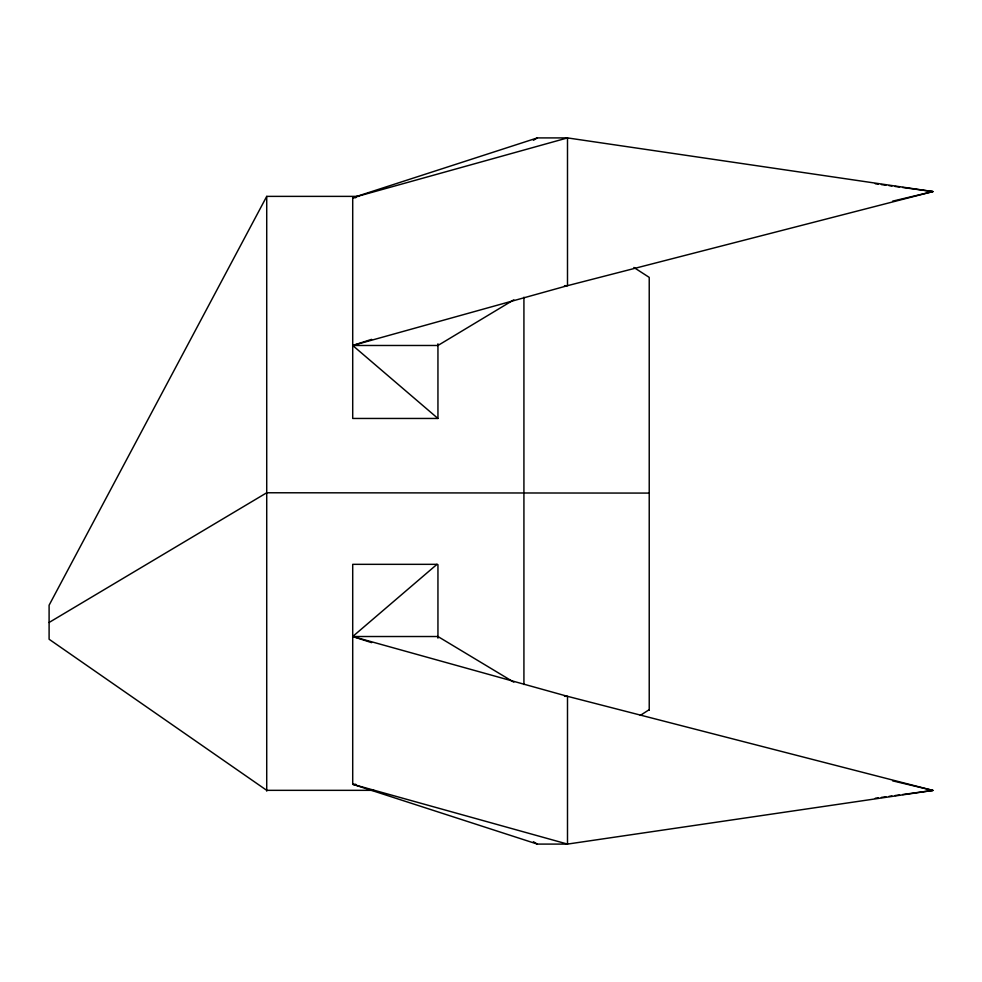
<?xml version="1.0" encoding="UTF-8"?>
<svg xmlns="http://www.w3.org/2000/svg" width="982" height="982" viewBox="0 0 982 982"><rect width="100%" height="100%" fill="white"/><g stroke="black" fill="none" stroke-linecap="round" stroke-linejoin="round"><path stroke-width="1.47" d="M358.577 196.375L266.723 196.375L49.1 605.219L49.1 639.245L266.723 790.338L373.897 790.338M437.947 638.14L437.947 564.724L437.015 564.331L352.71 636.52L371.601 642.645M640.276 715.424L649.225 709.667M533.41 140.266L537.338 137.91L567.498 137.91L932.9 191.576L567.498 285.676L352.71 345.48L437.947 418.455L437.947 343.81M513.795 299.841L437.947 345.48L352.71 345.48L371.601 339.355M49.1 622.478L266.723 492.768L649.225 493.087M537.338 137.91L352.71 197.713L352.71 418.455L437.947 418.455M892.601 201.163L932.9 191.576L902.593 187.464M513.795 682.159L437.947 636.52L352.71 636.52L567.498 696.324L932.9 790.424L567.498 844.09L537.338 844.09L352.71 784.287L352.71 564.331L437.015 564.331M875.306 798.231L878.338 797.826M881.37 797.409L885.911 796.795M888.943 796.39L891.975 795.972M895.007 795.555L899.561 794.941M902.593 794.536L932.9 790.424L892.601 780.837M928.321 191.576L932.9 191.576M355.754 197.713L352.71 197.713L567.498 137.91L567.498 285.676L564.49 285.676M564.49 696.324L567.498 696.324L567.498 844.09L352.71 784.287L355.754 784.287M928.321 790.424L932.9 790.424M875.306 183.769L878.338 184.174M881.37 184.591L885.911 185.205M888.943 185.61L891.975 186.028M895.007 186.445L899.561 187.059M533.41 841.734L537.338 844.09M633.881 267.46L649.225 277.378L649.225 710.256M523.922 297.215L523.922 684.503M266.723 196.375L266.723 791.087"/></g></svg>
